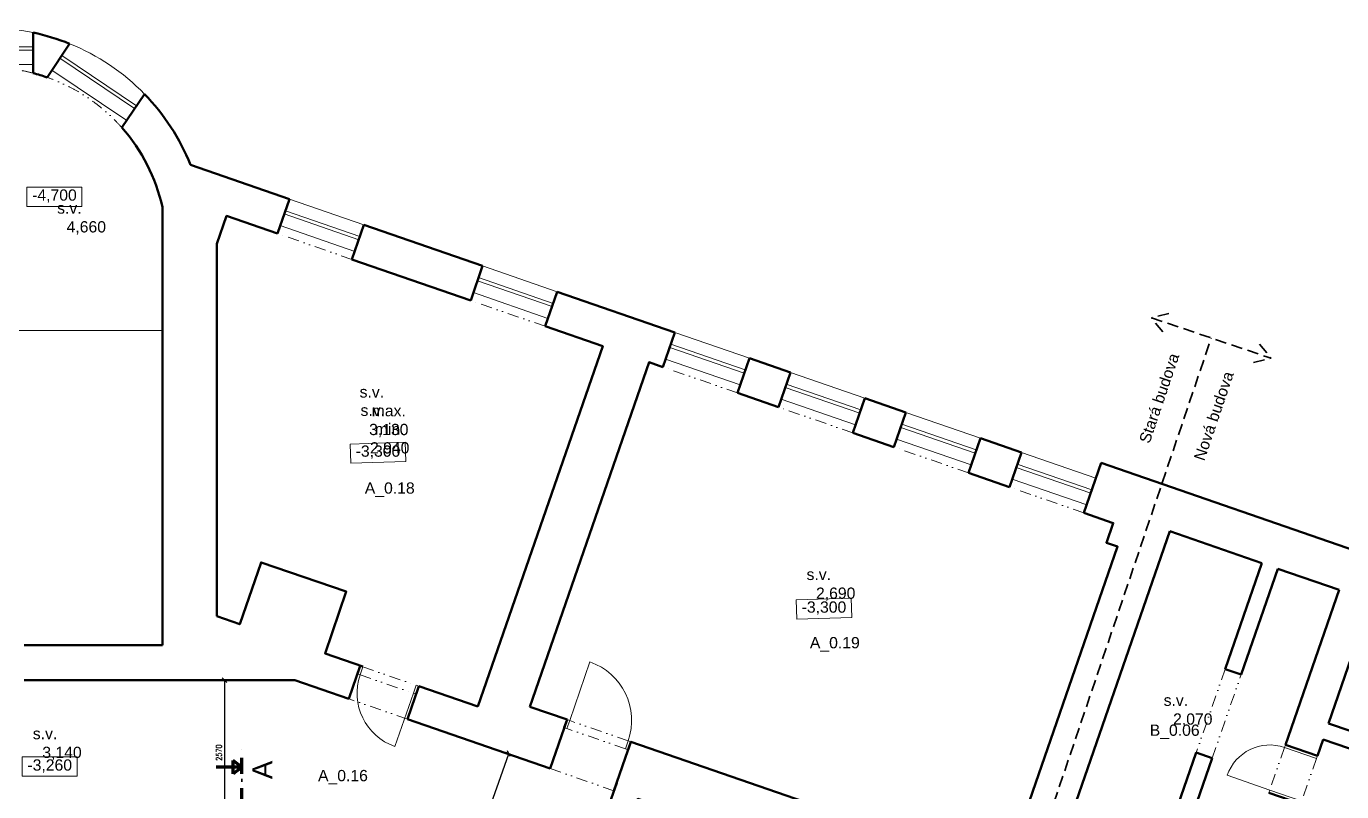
# Model space of a CAD drawing. Header units: millimetres. Extents: x 89194 to 559352, y -753138 to -204019.
# Drawn here: x 331744 to 355094, y -328509 to -314922 of the extents above; entities that cross this region are included whole.
import ezdxf

# ---------------------------------------------------------------- set-up
doc = ezdxf.new("R2010")
doc.units = ezdxf.units.MM
doc.header["$LTSCALE"] = 400
doc.header["$PDMODE"] = 3
for name, pattern in [('DIVIDE', [1.25, 0.5, -0.25, 0, -0.25, 0, -0.25]), ('Čerchovaná', [1340.555525, 705.555534, -352.777767, 0, -282.222223]), ('ČÁRKOVANÁ', [0.75, 0.5, -0.25])]:
    doc.linetypes.add(name, pattern=pattern)
for name, color, linetype, lineweight in [('RG_dveře', 3, 'Continuous', 9), ('RG_koty', 7, 'Continuous', 9), ('RG_okna', 3, 'Continuous', 9), ('RG_pohled', 200, 'Continuous', 9), ('RG_popisy', 11, 'Continuous', 9), ('RG_velmi tlustá', 5, 'Continuous', 70), ('RG_zdivo stávající', 30, 'Continuous', 50), ('RG_čerch 2', 6, 'DIVIDE', 9)]:
    doc.layers.add(name, color=color, linetype=linetype, lineweight=lineweight)
doc.styles.add('Arial 100', font='Arial.ttf', dxfattribs={"height": 100})
doc.styles.add('Arial 250', font='Arial Bold.ttf', dxfattribs={"height": 250})
doc.styles.add('GENERATED_STYLE_3', font='Arial.ttf')
doc.styles.add('Koty', font='romans.shx', dxfattribs={"width": 0.8})
doc.dimstyles.new('RG_50_vnitřní', dxfattribs={"dimscale": 50, "dimtxt": 2, "dimasz": 1.6, "dimexe": 1.15, "dimexo": 0, "dimgap": 1, "dimtad": 1, "dimdec": 0, "dimrnd": 5, "dimzin": 0, "dimdsep": 46, "dimtxsty": 'Koty', "dimblk1": 'OBLIQUE', "dimblk2": 'OBLIQUE', "dimsah": 1, "dimcen": 0.09, "dimclrd": 256, "dimclre": 256, "dimclrt": 2, "dimazin": 0, "dimtfac": 1, "dimtdec": 0, "dimtmove": 2, "dimatfit": 3, "dimfxl": 1.15, "dimfxlon": 1, "dimtolj": 1, "dimtzin": 0, "dimarcsym": 0})

# ---------------------------------------------------------------- blocks, each defined once
blk = doc.blocks.new('*U34')
blk.add_line((600, -173), (600, 627))
for points in [[(-250, -773), (-200, -773), (-200, -173), (-250, -173)], [(650, -773), (600, -773), (600, -173), (650, -173)]]:
    blk.add_lwpolyline(points)
blk.add_arc((600, -173), 800, 90, 180)
at = {"layer": 'RG_zdivo stávající'}
for p, q in [((-250, -773), (-250, -173)), ((650, -773), (650, -173))]:
    blk.add_line(p, q, dxfattribs=at)
at = {"layer": 'RG_čerch 2'}
for p, q in [((-200, -173), (600, -173)), ((-200, -773), (600, -773))]:
    blk.add_line(p, q, dxfattribs=at)
blk = doc.blocks.new('okno_oblouk')
at = {"layer": 'RG_okna'}
for points in [[(109066, -107732), (110666, -107732)], [(109066, -107985), (110666, -107985)], [(109066, -108045), (110666, -108045)]]:
    blk.add_lwpolyline(points, dxfattribs=at)
blk.add_arc((109866, -104509), 3871, 258.0738, 281.9262, dxfattribs=at)
at = {"layer": 'RG_zdivo stávající'}
for points in [[(109066, -107577), (109066, -108296)], [(110666, -107577), (110666, -108296)]]:
    blk.add_lwpolyline(points, dxfattribs=at)
at = {"layer": 'RG_čerch 2'}
blk.add_arc((109866, -104509), 3171, 255.3884, 284.6116, dxfattribs=at)
blk = doc.blocks.new('*U32')
blk.add_line((750, -143), (750, 957))
for points in [[(-400, -293), (-350, -293), (-350, -143), (-400, -143)], [(800, -293), (750, -293), (750, -143), (800, -143)]]:
    blk.add_lwpolyline(points)
blk.add_arc((750, -143), 1100, 90, 180)
at = {"layer": 'RG_zdivo stávající'}
for p, q in [((-400, -293), (-400, -143)), ((800, -293), (800, -143))]:
    blk.add_line(p, q, dxfattribs=at)
at = {"layer": 'RG_čerch 2'}
for p, q in [((-350, -143), (750, -143)), ((-350, -293), (750, -293))]:
    blk.add_line(p, q, dxfattribs=at)
blk = doc.blocks.new('*U30')
blk.add_line((-350, -293), (-350, -1293))
for points in [[(-400, -143), (-350, -143), (-350, -293), (-400, -293)], [(700, -143), (650, -143), (650, -293), (700, -293)]]:
    blk.add_lwpolyline(points)
blk.add_arc((-350, -293), 1000, 270, 0)
at = {"layer": 'RG_zdivo stávající'}
for p, q in [((-400, -143), (-400, -293)), ((700, -143), (700, -293))]:
    blk.add_line(p, q, dxfattribs=at)
at = {"layer": 'RG_čerch 2'}
for p, q in [((650, -143), (-350, -143)), ((650, -293), (-350, -293))]:
    blk.add_line(p, q, dxfattribs=at)
blk = doc.blocks.new('rozdelovnik')
at = {"layer": 'RG_popisy', "linetype": 'ČÁRKOVANÁ', "lineweight": 35}
blk.add_line((348350, -333539), (352777, -320455), dxfattribs=at)
for points in [[(352027, -320021), (351715, -320096)], [(352027, -320021), (351715, -320096)], [(351715, -320096), (353839, -320815)], [(351917, -320345), (351715, -320096)], [(351715, -320096), (353839, -320815)], [(351917, -320345), (351715, -320096)], [(353637, -320566), (353839, -320815)], [(353637, -320566), (353839, -320815)], [(353527, -320889), (353839, -320815)], [(353527, -320889), (353839, -320815)], [(347600, -333105), (347289, -333180)], [(347600, -333105), (347289, -333180)], [(347289, -333180), (349412, -333899)], [(347491, -333429), (347289, -333180)], [(347289, -333180), (349412, -333899)], [(347491, -333429), (347289, -333180)], [(349210, -333650), (349412, -333899)], [(349210, -333650), (349412, -333899)], [(349101, -333973), (349412, -333899)], [(349101, -333973), (349412, -333899)]]:
    blk.add_lwpolyline(points, dxfattribs=at)
at = {"layer": 'RG_popisy', "char_height": 200, "attachment_point": 1, "rotation": 71.3085, "style": 'Arial 250'}
for s, insert in [('\\pi-250;{\\fArial|b0|i0|c238|p34;Stará budova}', (351572, -322041)), ('\\pi-250;{\\fArial|b0|i0|c238|p34;Nová budova}', (352544, -322349)), ('\\pi-250;{\\fArial|b0|i0|c238|p34;Stará budova}', (347850, -333042)), ('\\pi-250;{\\fArial|b0|i0|c238|p34;Nová budova}', (348822, -333351))]:
    blk.add_mtext(s, dxfattribs=dict(at, insert=insert))
blk = doc.blocks.new('_Oblique')
at = {"color": 0, "linetype": 'ByBlock', "lineweight": -2}
blk.add_line((-0.5, -0.5), (0.5, 0.5), dxfattribs=at)
blk = doc.blocks.new('*D250')
at = {"layer": 'Defpoints', "color": 0, "transparency": 16777216}
for p in [(336269, -326530), (335262, -329100), (336313, -329100)]:
    blk.add_point(p, dxfattribs=at)
at = {"layer": 'RG_koty', "lineweight": -2, "transparency": 16777216}
for p, q in [((335320, -326530), (335205, -326530)), ((335262, -326530), (335262, -329100)), ((335320, -329100), (335205, -329100))]:
    blk.add_line(p, q, dxfattribs=at)
at = {"layer": 'RG_koty', "lineweight": -2, "transparency": 16777216, "xscale": 80, "yscale": 80, "zscale": 80}
for p, rotation in [((335262, -326530), 90), ((335262, -329100), 270)]:
    blk.add_blockref('_Oblique', p, dxfattribs=dict(at, rotation=rotation))
at = {"layer": 'RG_koty', "color": 2, "transparency": 16777216, "insert": (335162, -327815), "char_height": 100, "attachment_point": 5, "rotation": 90, "style": 'Koty'}
blk.add_mtext('\\A1;2570', dxfattribs=at)
blk = doc.blocks.new('*D275')
at = {"layer": 'Defpoints', "color": 0, "transparency": 16777216}
for p in [(340310, -327834), (342175, -328491), (341383, -330778)]:
    blk.add_point(p, dxfattribs=at)
at = {"layer": 'RG_koty', "lineweight": -2, "transparency": 16777216}
for p, q in [((340364, -327853), (340255, -327815)), ((339506, -330117), (340310, -327834)), ((339560, -330136), (339452, -330098))]:
    blk.add_line(p, q, dxfattribs=at)
at = {"layer": 'RG_koty', "lineweight": -2, "transparency": 16777216, "xscale": 80, "yscale": 80, "zscale": 80}
for p, rotation in [((340310, -327834), 70.60639491205157), ((339506, -330117), 250.6063949120515)]:
    blk.add_blockref('_Oblique', p, dxfattribs=dict(at, rotation=rotation))
at = {"layer": 'RG_koty', "color": 2, "transparency": 16777216, "insert": (339813, -328943), "char_height": 100, "attachment_point": 5, "rotation": 70.6064, "style": 'Koty'}
blk.add_mtext('\\A1;2420', dxfattribs=at)

msp = doc.modelspace()

# ---------------------------------------------------------------- linework, layer by layer
at = {"layer": 'RG_koty'}
for points in [[(332729.5, -317775.2), (331754, -317775.2), (331754, -318118.1), (332729.5, -318118.1)], [(338467, -322304.5), (337492.1, -322336.9), (337503.5, -322679.6), (338478.4, -322647.2)], [(346383.9, -325072.9), (345409, -325105.3), (345420.4, -325448), (346395.3, -325415.6)], [(332645.5, -327892.9), (331670.1, -327892.9), (331670.1, -328235.8), (332645.5, -328235.8)]]:
    msp.add_lwpolyline(points, close=True, dxfattribs=at)
at = {"layer": 'RG_okna'}
for points in [[(337737.3, -318446.2), (336414.3, -317988.1)], [(337645.7, -318710.8), (336322.7, -318252.7)], [(337665.3, -318654.1), (336342.3, -318196)], [(337573.7, -318918.7), (336250.7, -318460.6)], [(341167.5, -319633.9), (339844.5, -319175.8)], [(341095.5, -319841.8), (339772.5, -319383.7)], [(341003.9, -320106.4), (339680.9, -319648.3)], [(341075.9, -319898.5), (339752.9, -319440.4)], [(344578.8, -320815.1), (343255.8, -320357)], [(344506.8, -321023), (343183.8, -320564.9)], [(344487.2, -321079.7), (343164.2, -320621.6)], [(344415.2, -321287.5), (343092.2, -320829.5)], [(346557.3, -321733), (345234.4, -321274.9)], [(346629.3, -321525.1), (345306.4, -321067)], [(346537.7, -321789.7), (345214.8, -321331.6)], [(346465.7, -321997.5), (345142.8, -321539.5)], [(348607.9, -322443), (347285, -321984.9)], [(348679.9, -322235.1), (347356.9, -321777)], [(348588.3, -322499.7), (347265.3, -322041.6)], [(348516.3, -322707.6), (347193.3, -322249.5)], [(350658.5, -323153), (349335.5, -322694.9)], [(350730.4, -322945.1), (349407.5, -322487)], [(350638.8, -323209.7), (349315.9, -322751.6)], [(350566.8, -323417.6), (349243.9, -322959.5)]]:
    msp.add_lwpolyline(points, dxfattribs=at)
at = {"layer": 'RG_pohled'}
msp.add_lwpolyline([(329858.5, -315887.7), (329858.5, -320320.2), (334158.5, -320320.2)], dxfattribs=at)
at = {"layer": 'RG_velmi tlustá', "linetype": 'Čerchovaná', "ltscale": 0.001}
msp.add_line((335566.8, -329798.6), (335566.7, -327740.8), dxfattribs=at)
at = {"layer": 'RG_velmi tlustá'}
for p, q in [((335566.7, -328072.9), (335416, -327952.4)), ((335416, -328072.9), (335416, -327952.4)), ((335566.7, -328072.9), (335111.1, -328072.9)), ((335416.1, -328193.4), (335416, -328072.9)), ((335566.7, -328072.9), (335416.1, -328193.4))]:
    msp.add_line(p, q, dxfattribs=at)
at = {"layer": 'RG_zdivo stávající'}
for p, q in [((350825.3, -322671), (355859.2, -324414)), ((352041.8, -323885.9), (353676.6, -324452)), ((353960.1, -324550.1), (355046.8, -324926.4)), ((354861.2, -327296.1), (356543.3, -327878.5)), ((354763.1, -327579.6), (356445.1, -328162)), ((354094.7, -327676.2), (354661.6, -327872.6))]:
    msp.add_line(p, q, dxfattribs=at)
for points in [[(332512.8, -315231.7, 0.0439206), (331863.5, -315033.7, 0.0439206)], [(332111.6, -315828.4, 0.0204506), (331863.5, -315752.7, 0.0204506)], [(334656.2, -317379.4, 0.0975738), (333840.6, -316124.4, 0.0698676)], [(334158.5, -325910.2), (334158.5, -318130.2, 0.1267224), (333439.4, -316721)]]:
    msp.add_lwpolyline(points, format="xyb", dxfattribs=at)
for points in [[(336414.3, -317988.1), (334656.2, -317379.4)], [(336201.7, -318602.3), (336414.3, -317988.1)], [(336201.7, -318602.3), (336414.3, -317988.1)], [(335127.2, -325395.9), (335127.2, -318782.5), (335297.9, -318289.4), (336201.7, -318602.3)], [(337524.6, -319060.4), (337737.3, -318446.2)], [(339844.5, -319175.8), (337737.3, -318446.2)], [(337524.6, -319060.4), (339631.9, -319790.1)], [(339631.9, -319790.1), (339844.5, -319175.8)], [(339631.9, -319790.1), (339844.5, -319175.8)], [(340954.8, -320248.1), (341167.5, -319633.9)], [(343255.8, -320357), (341167.5, -319633.9)], [(340954.8, -320248.1), (341975.3, -320601.5), (339760.3, -326998.9)], [(343043.2, -320971.2), (343255.8, -320357)], [(344366.1, -321429.3), (344578.8, -320815.1)], [(345306.4, -321067), (344578.8, -320815.1)], [(343043.2, -320971.2), (342797.5, -320886.1), (340680.5, -327000)], [(345093.7, -321681.2), (345306.4, -321067)], [(345093.7, -321681.2), (345306.4, -321067)], [(345093.7, -321681.2), (344366.1, -321429.3)], [(346416.7, -322139.3), (346629.3, -321525.1)], [(347356.9, -321777), (346629.3, -321525.1)], [(347144.3, -322391.2), (347356.9, -321777)], [(347144.3, -322391.2), (347356.9, -321777)], [(347144.3, -322391.2), (346416.7, -322139.3)], [(348467.2, -322849.3), (348679.9, -322235.1)], [(349407.5, -322487), (348679.9, -322235.1)], [(349194.8, -323101.2), (349407.5, -322487)], [(350517.8, -323559.3), (350825.3, -322671)], [(349194.8, -323101.2), (348467.2, -322849.3)], [(350517.8, -323559.3), (351037.5, -323739.3), (350916.4, -324088.9), (351114.9, -324157.6), (349119, -329921.8), (342476, -327621.7), (342174.9, -328491.1)], [(350013.2, -329744.7), (352041.8, -323885.9)], [(350013.2, -329744.7), (352041.8, -323885.9)], [(337718.7, -326285.5), (337047.2, -326055), (337423.8, -324957.8), (335910.5, -324438.3), (335533.9, -325535.5), (335127.2, -325395.9)], [(353025.5, -326332.5), (353676.6, -324452)], [(353309, -326430.6), (353960.1, -324550.1)], [(354094.7, -327676.2), (355046.8, -324926.4)], [(354861.2, -327296.1), (355613.8, -325122.7)], [(331708.5, -325910.2), (334158.5, -325910.2)], [(337671.9, -326275.8), (337469, -326861.6)], [(353025.5, -326332.5), (353309, -326430.6)], [(337469, -326861.6), (336511.8, -326530.2), (331708.5, -326530.2)], [(338711.4, -326635.7), (338508.5, -327221.5)], [(339760.3, -326998.9), (338711.4, -326635.7)], [(340680.5, -327000), (341342, -327229.1)], [(341041, -328098.4), (338508.5, -327221.5)], [(341342, -327229.1), (341041, -328098.4)], [(354661.6, -327872.6), (354763.1, -327579.6)], [(351648, -330310.7), (352511.8, -327816)], [(352511.8, -327816), (352795.3, -327914.2)], [(351931.5, -330408.9), (352795.3, -327914.2)], [(342224, -328349.3), (341962.3, -329105.3), (342384.7, -329251.5), (342597.4, -328637.3), (348881.4, -330813.1), (348750.5, -331191.1), (349430.8, -331426.7)], [(342224, -328349.3), (341962.3, -329105.3), (342384.7, -329251.5), (342597.4, -328637.3), (348881.4, -330813.1), (348750.5, -331191.1), (349430.8, -331426.7)]]:
    msp.add_lwpolyline(points, dxfattribs=at)
at = {"layer": 'RG_čerch 2'}
for points in [[(337524.6, -319060.4), (336201.7, -318602.3)], [(340954.8, -320248.1), (339631.9, -319790.1)], [(344366.1, -321429.3), (343043.2, -320971.2)], [(346416.7, -322139.3), (345093.7, -321681.2)], [(348467.2, -322849.3), (347144.3, -322391.2)], [(350517.8, -323559.3), (349194.8, -323101.2)], [(353025.5, -326332.5), (352511.8, -327816)], [(352795.3, -327914.2), (353309, -326430.6)], [(338508.5, -327221.5), (337469, -326861.6)], [(342174.9, -328491.1), (341041, -328098.4)]]:
    msp.add_lwpolyline(points, dxfattribs=at)

# ---------------------------------------------------------------- block references
at = {"layer": 'RG_dveře', "ltscale": 0.1, "xscale": -1}
for name, p, rotation in [('*U32', (342144.6, -327356), 340.9015895320177), ('*U30', (338380, -326370), 340.9015895320177), ('*U34', (353849.7, -327856), 70.901588428882)]:
    msp.add_blockref(name, p, dxfattribs=dict(at, rotation=rotation))
at = {"layer": 'RG_okna'}
for p, rotation in [((440929.1, -423330.1), 180), ((363909.2, -466853.6), 146.0788985839595)]:
    msp.add_blockref('okno_oblouk', p, dxfattribs=dict(at, rotation=rotation))
at = {"layer": 'RG_popisy'}
msp.add_blockref('rozdelovnik', (0, 0), dxfattribs=at)

# ---------------------------------------------------------------- texts
at = {"layer": 'RG_koty', "char_height": 200, "width": 12.645, "attachment_point": 5, "style": 'Arial 100'}
for s, insert in [('-4,700', (332243.2, -317936.2)), ('\\pxi-3,l4,qc,t4;s.v.^I4,660', (332408.4, -318333.5)), ('\\pxi-3,l4,qc,t4;s.v.^Imax. 3,130', (337777.7, -321764.2)), ('\\pxi-3,l4,qc,t4;s.v.^Imin. 2,940', (337794.4, -322090.2)), ('-3,300', (337986.4, -322481.5)), ('\\pxi-3,l4,qc,t4;s.v.^I2,690', (345711.3, -324836.8)), ('-3,300', (345903.3, -325249.9)), ('\\pxi-3,l4,qc,t4;s.v.^I2,070', (352050.2, -327071)), ('\\pxi-3,l4,qc,t4;s.v.^I3,140', (331976.7, -327663)), ('-3,260', (332159.3, -328053.8))]:
    msp.add_mtext(s, dxfattribs=dict(at, insert=insert))
at = {"layer": 'RG_popisy', "char_height": 200, "attachment_point": 1, "style": 'Arial 250'}
for s, insert in [('\\pxi-1.25,qc;{\\fArial|b0|i0|c238|p34;A_0.18}', (338002.4, -323018.8)), ('\\pxi-1.25,qc;{\\fArial|b0|i0|c238|p34;A_0.19}', (345903.3, -325763.8)), ('\\pxi-1.25;{\\fArial|b0|i0|c238|p34;B_0.06}', (351936.2, -327317)), ('\\pxi-1.25,qc;{\\fArial|b0|i0|c238|p34;A_0.16}', (337171.9, -328123))]:
    msp.add_mtext(s, dxfattribs=dict(at, insert=insert))
at = {"layer": 'RG_velmi tlustá', "insert": (335758.2, -328122.8), "char_height": 350, "attachment_point": 2, "rotation": 90, "style": 'GENERATED_STYLE_3'}
msp.add_mtext('A', dxfattribs=at)

# ---------------------------------------------------------------- dimensions: what is measured, and where the dimension line sits
at = {"layer": 'RG_koty'}
for base, p1, p2, angle, picture, middle in [((335262.4, -329100.2), (336268.7, -326530.2), (336313.1, -329100.2), 90, '*D250', (335162.4, -327815.2)), ((340309.6, -327834.4), (341383.1, -330777.8), (342174.9, -328491.1), 250.60639, '*D275', (339813.5, -328942.5))]:
    dim = msp.add_linear_dim(base=base, p1=p1, p2=p2, angle=angle, dimstyle='RG_50_vnitřní', dxfattribs=at)
    dim.commit()
    dim.dimension.update_dxf_attribs({"geometry": picture, "text_midpoint": middle})

doc.saveas('drawing.dxf')
